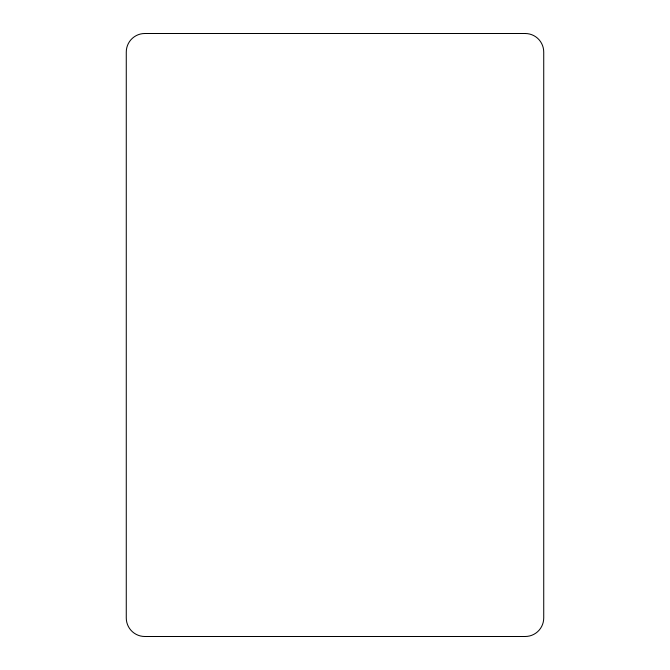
<?xml version="1.0" encoding="UTF-8"?>
<svg xmlns="http://www.w3.org/2000/svg" width="670" height="670" viewBox="0 0 670 670"><rect width="100%" height="100%" fill="white"/><g stroke="black" fill="none" stroke-linecap="round" stroke-linejoin="round"><path stroke-width="1" d="M525.18 33.5L144.82 33.5A18.551 18.551 0 0 0 126.27 52.051L126.27 617.949A18.551 18.551 0 0 0 144.82 636.5L525.18 636.5A18.551 18.551 0 0 0 543.73 617.949L543.73 52.051A18.551 18.551 0 0 0 525.18 33.5"/></g></svg>
